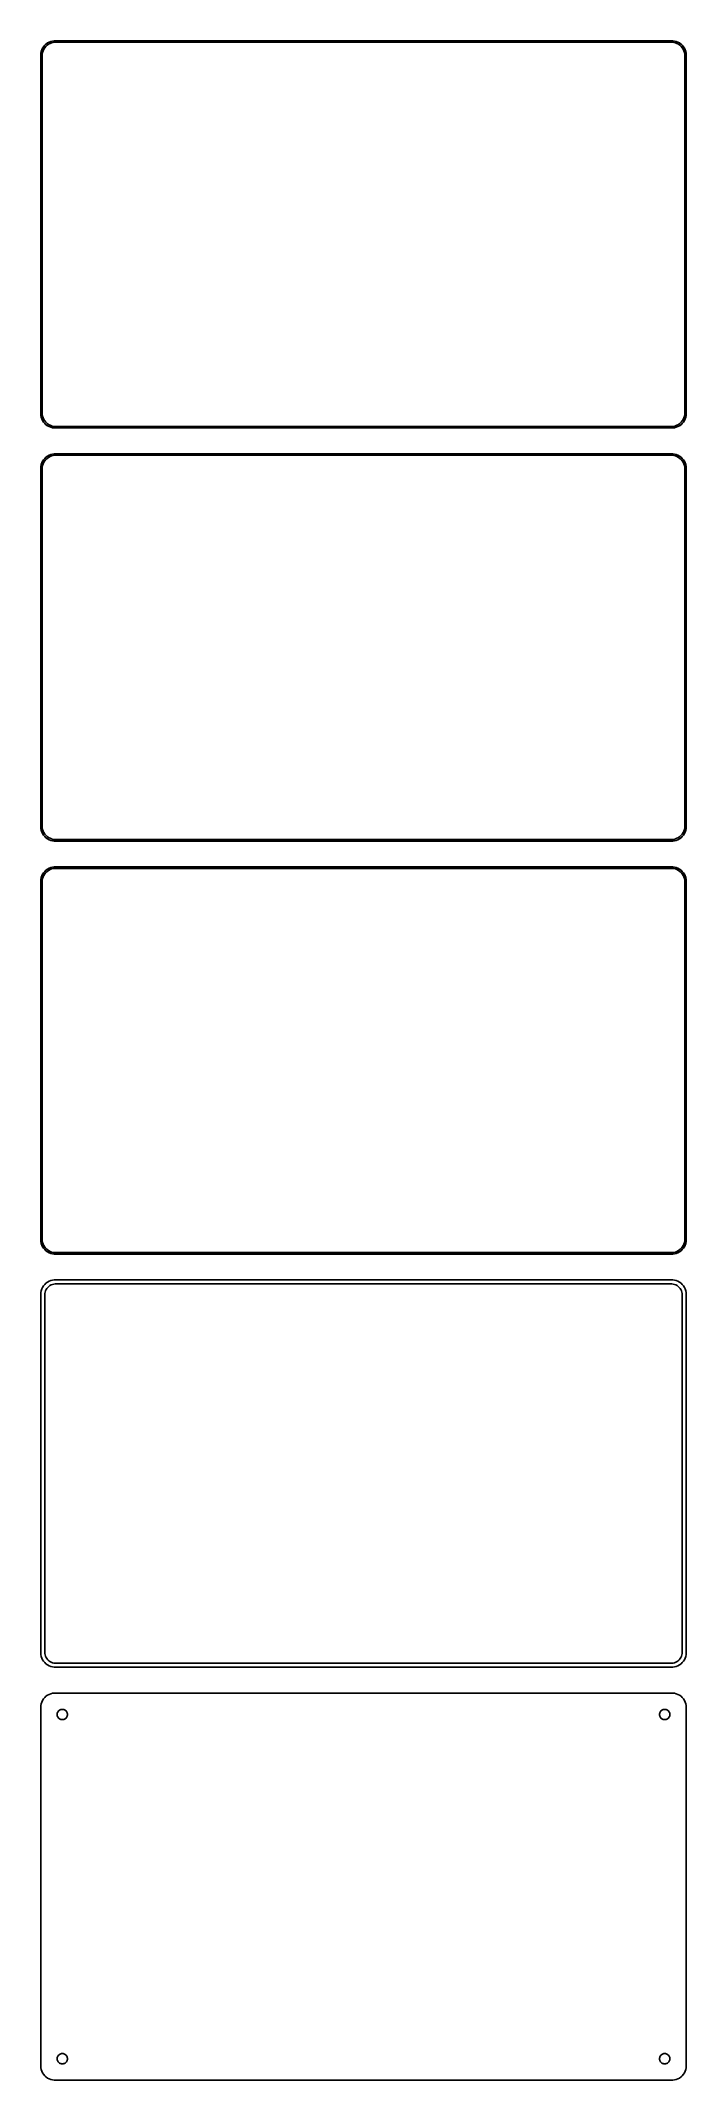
# Model space of a CAD drawing. Header units: metres. Extents: x -112 to 112, y 509 to 1219.
import ezdxf

# ---------------------------------------------------------------- set-up
doc = ezdxf.new("R2010")
doc.units = ezdxf.units.M

msp = doc.modelspace()

# ---------------------------------------------------------------- linework, layer by layer
for p, q in [((-112.149, 1216.34), (-112.343, 1215.74)), ((-111.882, 1216.91), (-112.149, 1216.34)), ((-111.545, 1217.44), (-111.882, 1216.91)), ((-111.851, 1215.43), (-111.666, 1216)), ((-111.666, 1216), (-111.412, 1216.54)), ((-111.145, 1217.92), (-111.545, 1217.44)), ((-111.412, 1216.54), (-111.093, 1217.04)), ((-110.687, 1218.35), (-111.145, 1217.92)), ((-111.093, 1217.04), (-110.713, 1217.5)), ((-110.713, 1217.5), (-110.278, 1217.91)), ((-110.179, 1218.72), (-110.687, 1218.35)), ((-110.278, 1217.91), (-109.795, 1218.26)), ((-109.629, 1219.02), (-110.179, 1218.72)), ((-109.795, 1218.26), (-109.272, 1218.55)), ((-109.045, 1219.26), (-109.629, 1219.02)), ((-109.272, 1218.55), (-108.718, 1218.77)), ((-108.437, 1219.41), (-109.045, 1219.26)), ((-108.718, 1218.77), (-108.14, 1218.92)), ((-107.814, 1219.49), (-108.437, 1219.41)), ((-108.14, 1218.92), (-107.548, 1218.99)), ((107.814, 1219.49), (-107.814, 1219.49)), ((-107.548, 1218.99), (107.548, 1218.99)), ((107.548, 1218.99), (108.14, 1218.92)), ((108.437, 1219.41), (107.814, 1219.49)), ((108.14, 1218.92), (108.718, 1218.77)), ((109.045, 1219.26), (108.437, 1219.41)), ((108.718, 1218.77), (109.272, 1218.55)), ((109.629, 1219.02), (109.045, 1219.26)), ((109.272, 1218.55), (109.795, 1218.26)), ((110.179, 1218.72), (109.629, 1219.02)), ((109.795, 1218.26), (110.278, 1217.91)), ((110.687, 1218.35), (110.179, 1218.72)), ((110.278, 1217.91), (110.713, 1217.5)), ((111.145, 1217.92), (110.687, 1218.35)), ((110.713, 1217.5), (111.093, 1217.04)), ((111.093, 1217.04), (111.412, 1216.54)), ((111.545, 1217.44), (111.145, 1217.92)), ((111.412, 1216.54), (111.666, 1216)), ((111.882, 1216.91), (111.545, 1217.44)), ((111.666, 1216), (111.851, 1215.43)), ((112.149, 1216.34), (111.882, 1216.91)), ((112.343, 1215.74), (112.149, 1216.34)), ((-112.461, 1215.13), (-112.5, 1214.5)), ((-112.5, 1214.5), (-112.5, 1089.5)), ((-112.343, 1215.74), (-112.461, 1215.13)), ((-112, 1214.25), (-111.963, 1214.85)), ((-112, 1089.75), (-112, 1214.25)), ((-111.963, 1214.85), (-111.851, 1215.43)), ((111.851, 1215.43), (111.963, 1214.85)), ((111.963, 1214.85), (112, 1214.25)), ((112, 1214.25), (112, 1089.75)), ((112.461, 1215.13), (112.343, 1215.74)), ((112.5, 1214.5), (112.461, 1215.13)), ((112.5, 1089.5), (112.5, 1214.5)), ((-112.5, 1089.5), (-112.461, 1088.87)), ((-112.461, 1088.87), (-112.343, 1088.26)), ((-112.343, 1088.26), (-112.149, 1087.66)), ((-111.963, 1089.15), (-112, 1089.75)), ((-111.851, 1088.57), (-111.963, 1089.15)), ((-111.666, 1088), (-111.851, 1088.57)), ((-111.412, 1087.46), (-111.666, 1088)), ((111.666, 1088), (111.412, 1087.46)), ((111.851, 1088.57), (111.666, 1088)), ((111.963, 1089.15), (111.851, 1088.57)), ((112, 1089.75), (111.963, 1089.15)), ((112.149, 1087.66), (112.343, 1088.26)), ((112.343, 1088.26), (112.461, 1088.87)), ((112.461, 1088.87), (112.5, 1089.5)), ((-112.149, 1087.66), (-111.882, 1087.09)), ((-111.882, 1087.09), (-111.545, 1086.56)), ((-111.545, 1086.56), (-111.145, 1086.08)), ((-111.093, 1086.96), (-111.412, 1087.46)), ((-111.145, 1086.08), (-110.687, 1085.65)), ((-110.713, 1086.5), (-111.093, 1086.96)), ((-110.278, 1086.09), (-110.713, 1086.5)), ((-110.687, 1085.65), (-110.179, 1085.28)), ((-109.795, 1085.74), (-110.278, 1086.09)), ((-110.179, 1085.28), (-109.629, 1084.98)), ((-109.272, 1085.45), (-109.795, 1085.74)), ((-109.629, 1084.98), (-109.045, 1084.74)), ((-108.718, 1085.23), (-109.272, 1085.45)), ((-109.045, 1084.74), (-108.437, 1084.59)), ((-108.14, 1085.08), (-108.718, 1085.23)), ((-108.437, 1084.59), (-107.814, 1084.51)), ((-107.548, 1085.01), (-108.14, 1085.08)), ((-107.814, 1084.51), (107.814, 1084.51)), ((107.548, 1085.01), (-107.548, 1085.01)), ((108.14, 1085.08), (107.548, 1085.01)), ((107.814, 1084.51), (108.437, 1084.59)), ((108.718, 1085.23), (108.14, 1085.08)), ((108.437, 1084.59), (109.045, 1084.74)), ((109.272, 1085.45), (108.718, 1085.23)), ((109.045, 1084.74), (109.629, 1084.98)), ((109.795, 1085.74), (109.272, 1085.45)), ((109.629, 1084.98), (110.179, 1085.28)), ((110.278, 1086.09), (109.795, 1085.74)), ((110.179, 1085.28), (110.687, 1085.65)), ((110.713, 1086.5), (110.278, 1086.09)), ((110.687, 1085.65), (111.145, 1086.08)), ((111.093, 1086.96), (110.713, 1086.5)), ((111.412, 1087.46), (111.093, 1086.96)), ((111.145, 1086.08), (111.545, 1086.56)), ((111.545, 1086.56), (111.882, 1087.09)), ((111.882, 1087.09), (112.149, 1087.66)), ((-111.145, 1073.92), (-111.545, 1073.44)), ((-110.687, 1074.35), (-111.145, 1073.92)), ((-110.713, 1073.5), (-110.278, 1073.91)), ((-110.179, 1074.72), (-110.687, 1074.35)), ((-110.278, 1073.91), (-109.795, 1074.26)), ((-109.629, 1075.02), (-110.179, 1074.72)), ((-109.795, 1074.26), (-109.272, 1074.55)), ((-109.045, 1075.26), (-109.629, 1075.02)), ((-109.272, 1074.55), (-108.718, 1074.77)), ((-108.437, 1075.41), (-109.045, 1075.26)), ((-108.718, 1074.77), (-108.14, 1074.92)), ((-107.814, 1075.49), (-108.437, 1075.41)), ((-108.14, 1074.92), (-107.548, 1074.99)), ((107.814, 1075.49), (-107.814, 1075.49)), ((-107.548, 1074.99), (107.548, 1074.99)), ((107.548, 1074.99), (108.14, 1074.92)), ((108.437, 1075.41), (107.814, 1075.49)), ((108.14, 1074.92), (108.718, 1074.77)), ((109.045, 1075.26), (108.437, 1075.41)), ((108.718, 1074.77), (109.272, 1074.55)), ((109.629, 1075.02), (109.045, 1075.26)), ((109.272, 1074.55), (109.795, 1074.26)), ((110.179, 1074.72), (109.629, 1075.02)), ((109.795, 1074.26), (110.278, 1073.91)), ((110.687, 1074.35), (110.179, 1074.72)), ((110.278, 1073.91), (110.713, 1073.5)), ((111.145, 1073.92), (110.687, 1074.35)), ((111.545, 1073.44), (111.145, 1073.92)), ((-112.461, 1071.13), (-112.5, 1070.5)), ((-112.5, 1070.5), (-112.5, 945.5)), ((-112.343, 1071.74), (-112.461, 1071.13)), ((-112.149, 1072.34), (-112.343, 1071.74)), ((-111.882, 1072.91), (-112.149, 1072.34)), ((-112, 1070.25), (-111.963, 1070.85)), ((-112, 945.75), (-112, 1070.25)), ((-111.963, 1070.85), (-111.851, 1071.43)), ((-111.545, 1073.44), (-111.882, 1072.91)), ((-111.851, 1071.43), (-111.666, 1072)), ((-111.666, 1072), (-111.412, 1072.54)), ((-111.412, 1072.54), (-111.093, 1073.04)), ((-111.093, 1073.04), (-110.713, 1073.5)), ((110.713, 1073.5), (111.093, 1073.04)), ((111.093, 1073.04), (111.412, 1072.54)), ((111.412, 1072.54), (111.666, 1072)), ((111.882, 1072.91), (111.545, 1073.44)), ((111.666, 1072), (111.851, 1071.43)), ((111.851, 1071.43), (111.963, 1070.85)), ((112.149, 1072.34), (111.882, 1072.91)), ((111.963, 1070.85), (112, 1070.25)), ((112, 1070.25), (112, 945.75)), ((112.343, 1071.74), (112.149, 1072.34)), ((112.461, 1071.13), (112.343, 1071.74)), ((112.5, 1070.5), (112.461, 1071.13)), ((112.5, 945.5), (112.5, 1070.5)), ((-111.963, 945.155), (-112, 945.75)), ((112, 945.75), (111.963, 945.155)), ((-112.5, 945.5), (-112.461, 944.873)), ((-112.461, 944.873), (-112.343, 944.257)), ((-112.343, 944.257), (-112.149, 943.659)), ((-112.149, 943.659), (-111.882, 943.091)), ((-111.851, 944.569), (-111.963, 945.155)), ((-111.882, 943.091), (-111.545, 942.561)), ((-111.666, 944.001), (-111.851, 944.569)), ((-111.412, 943.462), (-111.666, 944.001)), ((-111.545, 942.561), (-111.145, 942.077)), ((-111.093, 942.958), (-111.412, 943.462)), ((-111.145, 942.077), (-110.687, 941.647)), ((-110.713, 942.498), (-111.093, 942.958)), ((-110.278, 942.09), (-110.713, 942.498)), ((-110.687, 941.647), (-110.179, 941.278)), ((-109.795, 941.739), (-110.278, 942.09)), ((-110.179, 941.278), (-109.629, 940.976)), ((-109.272, 941.452), (-109.795, 941.739)), ((-109.629, 940.976), (-109.045, 940.745)), ((-108.718, 941.232), (-109.272, 941.452)), ((-109.045, 940.745), (-108.437, 940.589)), ((-108.14, 941.084), (-108.718, 941.232)), ((-108.437, 940.589), (-107.814, 940.51)), ((-107.548, 941.009), (-108.14, 941.084)), ((-107.814, 940.51), (107.814, 940.51)), ((107.548, 941.009), (-107.548, 941.009)), ((108.14, 941.084), (107.548, 941.009)), ((107.814, 940.51), (108.437, 940.589)), ((108.718, 941.232), (108.14, 941.084)), ((108.437, 940.589), (109.045, 940.745)), ((109.272, 941.452), (108.718, 941.232)), ((109.045, 940.745), (109.629, 940.976)), ((109.795, 941.739), (109.272, 941.452)), ((109.629, 940.976), (110.179, 941.278)), ((110.278, 942.09), (109.795, 941.739)), ((110.179, 941.278), (110.687, 941.647)), ((110.713, 942.498), (110.278, 942.09)), ((110.687, 941.647), (111.145, 942.077)), ((111.093, 942.958), (110.713, 942.498)), ((111.412, 943.462), (111.093, 942.958)), ((111.145, 942.077), (111.545, 942.561)), ((111.666, 944.001), (111.412, 943.462)), ((111.545, 942.561), (111.882, 943.091)), ((111.851, 944.569), (111.666, 944.001)), ((111.963, 945.155), (111.851, 944.569)), ((111.882, 943.091), (112.149, 943.659)), ((112.149, 943.659), (112.343, 944.257)), ((112.343, 944.257), (112.461, 944.873)), ((112.461, 944.873), (112.5, 945.5)), ((-108.437, 931.411), (-109.045, 931.255)), ((-107.814, 931.49), (-108.437, 931.411)), ((107.814, 931.49), (-107.814, 931.49)), ((108.437, 931.411), (107.814, 931.49)), ((109.045, 931.255), (108.437, 931.411)), ((-112.461, 927.127), (-112.5, 926.5)), ((-112.5, 926.5), (-112.5, 801.5)), ((-112.343, 927.743), (-112.461, 927.127)), ((-112.149, 928.341), (-112.343, 927.743)), ((-111.882, 928.909), (-112.149, 928.341)), ((-112, 926.25), (-111.963, 926.845)), ((-112, 801.75), (-112, 926.25)), ((-111.963, 926.845), (-111.851, 927.431)), ((-111.545, 929.439), (-111.882, 928.909)), ((-111.851, 927.431), (-111.666, 927.999)), ((-111.666, 927.999), (-111.412, 928.538)), ((-111.145, 929.923), (-111.545, 929.439)), ((-111.412, 928.538), (-111.093, 929.042)), ((-110.687, 930.353), (-111.145, 929.923)), ((-111.093, 929.042), (-110.713, 929.502)), ((-110.713, 929.502), (-110.278, 929.91)), ((-110.179, 930.722), (-110.687, 930.353)), ((-110.278, 929.91), (-109.795, 930.261)), ((-109.629, 931.024), (-110.179, 930.722)), ((-109.795, 930.261), (-109.272, 930.548)), ((-109.045, 931.255), (-109.629, 931.024)), ((-109.272, 930.548), (-108.718, 930.768)), ((-108.718, 930.768), (-108.14, 930.916)), ((-108.14, 930.916), (-107.548, 930.991)), ((-107.548, 930.991), (107.548, 930.991)), ((107.548, 930.991), (108.14, 930.916)), ((108.14, 930.916), (108.718, 930.768)), ((108.718, 930.768), (109.272, 930.548)), ((109.629, 931.024), (109.045, 931.255)), ((109.272, 930.548), (109.795, 930.261)), ((110.179, 930.722), (109.629, 931.024)), ((109.795, 930.261), (110.278, 929.91)), ((110.687, 930.353), (110.179, 930.722)), ((110.278, 929.91), (110.713, 929.502)), ((111.145, 929.923), (110.687, 930.353)), ((110.713, 929.502), (111.093, 929.042)), ((111.093, 929.042), (111.412, 928.538)), ((111.545, 929.439), (111.145, 929.923)), ((111.412, 928.538), (111.666, 927.999)), ((111.882, 928.909), (111.545, 929.439)), ((111.666, 927.999), (111.851, 927.431)), ((111.851, 927.431), (111.963, 926.845)), ((112.149, 928.341), (111.882, 928.909)), ((111.963, 926.845), (112, 926.25)), ((112, 926.25), (112, 801.75)), ((112.343, 927.743), (112.149, 928.341)), ((112.461, 927.127), (112.343, 927.743)), ((112.5, 926.5), (112.461, 927.127)), ((112.5, 801.5), (112.5, 926.5)), ((-112.5, 801.5), (-112.461, 800.873)), ((-112.461, 800.873), (-112.343, 800.257)), ((-112.343, 800.257), (-112.149, 799.659)), ((-112.149, 799.659), (-111.882, 799.091)), ((-111.963, 801.155), (-112, 801.75)), ((-111.851, 800.569), (-111.963, 801.155)), ((-111.882, 799.091), (-111.545, 798.561)), ((-111.666, 800.001), (-111.851, 800.569)), ((-111.412, 799.462), (-111.666, 800.001)), ((-111.545, 798.561), (-111.145, 798.077)), ((-111.093, 798.958), (-111.412, 799.462)), ((-111.145, 798.077), (-110.687, 797.647)), ((-110.713, 798.498), (-111.093, 798.958)), ((-110.278, 798.09), (-110.713, 798.498)), ((-110.687, 797.647), (-110.179, 797.278)), ((-109.795, 797.739), (-110.278, 798.09)), ((-110.179, 797.278), (-109.629, 796.976)), ((-109.272, 797.452), (-109.795, 797.739)), ((-109.629, 796.976), (-109.045, 796.745)), ((-108.718, 797.232), (-109.272, 797.452)), ((-109.045, 796.745), (-108.437, 796.589)), ((-108.14, 797.084), (-108.718, 797.232)), ((-108.437, 796.589), (-107.814, 796.51)), ((-107.548, 797.009), (-108.14, 797.084)), ((-107.814, 796.51), (107.814, 796.51)), ((107.548, 797.009), (-107.548, 797.009)), ((108.14, 797.084), (107.548, 797.009)), ((107.814, 796.51), (108.437, 796.589)), ((108.718, 797.232), (108.14, 797.084)), ((108.437, 796.589), (109.045, 796.745)), ((109.272, 797.452), (108.718, 797.232)), ((109.045, 796.745), (109.629, 796.976)), ((109.795, 797.739), (109.272, 797.452)), ((109.629, 796.976), (110.179, 797.278)), ((110.278, 798.09), (109.795, 797.739)), ((110.179, 797.278), (110.687, 797.647)), ((110.713, 798.498), (110.278, 798.09)), ((110.687, 797.647), (111.145, 798.077)), ((111.093, 798.958), (110.713, 798.498)), ((111.412, 799.462), (111.093, 798.958)), ((111.145, 798.077), (111.545, 798.561)), ((111.666, 800.001), (111.412, 799.462)), ((111.545, 798.561), (111.882, 799.091)), ((111.851, 800.569), (111.666, 800.001)), ((111.963, 801.155), (111.851, 800.569)), ((111.882, 799.091), (112.149, 799.659)), ((112, 801.75), (111.963, 801.155)), ((112.149, 799.659), (112.343, 800.257)), ((112.343, 800.257), (112.461, 800.873)), ((112.461, 800.873), (112.5, 801.5)), ((-112.461, 783.127), (-112.5, 782.5)), ((-112.5, 782.5), (-112.5, 657.5)), ((-112.343, 783.743), (-112.461, 783.127)), ((-112.149, 784.341), (-112.343, 783.743)), ((-111.882, 784.909), (-112.149, 784.341)), ((-111.545, 785.439), (-111.882, 784.909)), ((-111.145, 785.923), (-111.545, 785.439)), ((-110.687, 786.353), (-111.145, 785.923)), ((-111.119, 782.25), (-111.089, 782.735)), ((-111.119, 657.75), (-111.119, 782.25)), ((-111.089, 782.735), (-110.998, 783.212)), ((-110.998, 783.212), (-110.848, 783.674)), ((-110.848, 783.674), (-110.641, 784.114)), ((-110.179, 786.722), (-110.687, 786.353)), ((-110.641, 784.114), (-110.38, 784.524)), ((-110.38, 784.524), (-110.071, 784.899)), ((-109.629, 787.024), (-110.179, 786.722)), ((-110.071, 784.899), (-109.716, 785.231)), ((-109.716, 785.231), (-109.323, 785.517)), ((-109.045, 787.255), (-109.629, 787.024)), ((-109.323, 785.517), (-108.898, 785.751)), ((-108.437, 787.411), (-109.045, 787.255)), ((-108.898, 785.751), (-108.446, 785.93)), ((-108.446, 785.93), (-107.975, 786.051)), ((-107.814, 787.49), (-108.437, 787.411)), ((-107.975, 786.051), (-107.493, 786.112)), ((107.814, 787.49), (-107.814, 787.49)), ((-107.493, 786.112), (107.493, 786.112)), ((107.493, 786.112), (107.975, 786.051)), ((108.437, 787.411), (107.814, 787.49)), ((107.975, 786.051), (108.446, 785.93)), ((109.045, 787.255), (108.437, 787.411)), ((108.446, 785.93), (108.898, 785.751)), ((108.898, 785.751), (109.323, 785.517)), ((109.629, 787.024), (109.045, 787.255)), ((109.323, 785.517), (109.716, 785.231)), ((110.179, 786.722), (109.629, 787.024)), ((109.716, 785.231), (110.071, 784.899)), ((110.071, 784.899), (110.38, 784.524)), ((110.687, 786.353), (110.179, 786.722)), ((110.38, 784.524), (110.641, 784.114)), ((110.641, 784.114), (110.848, 783.674)), ((111.145, 785.923), (110.687, 786.353)), ((110.848, 783.674), (110.998, 783.212)), ((110.998, 783.212), (111.089, 782.735)), ((111.089, 782.735), (111.119, 782.25)), ((111.119, 782.25), (111.119, 657.75)), ((111.545, 785.439), (111.145, 785.923)), ((111.882, 784.909), (111.545, 785.439)), ((112.149, 784.341), (111.882, 784.909)), ((112.343, 783.743), (112.149, 784.341)), ((112.461, 783.127), (112.343, 783.743)), ((112.5, 782.5), (112.461, 783.127)), ((112.5, 657.5), (112.5, 782.5)), ((-112.5, 657.5), (-112.461, 656.873)), ((-112.461, 656.873), (-112.343, 656.257)), ((-112.343, 656.257), (-112.149, 655.659)), ((-112.149, 655.659), (-111.882, 655.091)), ((-111.882, 655.091), (-111.545, 654.561)), ((-111.545, 654.561), (-111.145, 654.077)), ((-111.089, 657.265), (-111.119, 657.75)), ((-110.998, 656.788), (-111.089, 657.265)), ((-110.848, 656.326), (-110.998, 656.788)), ((-110.641, 655.886), (-110.848, 656.326)), ((-110.38, 655.476), (-110.641, 655.886)), ((-110.071, 655.101), (-110.38, 655.476)), ((-109.716, 654.769), (-110.071, 655.101)), ((-109.323, 654.483), (-109.716, 654.769)), ((-108.898, 654.249), (-109.323, 654.483)), ((-108.446, 654.07), (-108.898, 654.249)), ((108.898, 654.249), (108.446, 654.07)), ((109.323, 654.483), (108.898, 654.249)), ((109.716, 654.769), (109.323, 654.483)), ((110.071, 655.101), (109.716, 654.769)), ((110.38, 655.476), (110.071, 655.101)), ((110.641, 655.886), (110.38, 655.476)), ((110.848, 656.326), (110.641, 655.886)), ((110.998, 656.788), (110.848, 656.326)), ((111.089, 657.265), (110.998, 656.788)), ((111.119, 657.75), (111.089, 657.265)), ((111.145, 654.077), (111.545, 654.561)), ((111.545, 654.561), (111.882, 655.091)), ((111.882, 655.091), (112.149, 655.659)), ((112.149, 655.659), (112.343, 656.257)), ((112.343, 656.257), (112.461, 656.873)), ((112.461, 656.873), (112.5, 657.5)), ((-111.145, 654.077), (-110.687, 653.647)), ((-110.687, 653.647), (-110.179, 653.278)), ((-110.179, 653.278), (-109.629, 652.976)), ((-109.629, 652.976), (-109.045, 652.745)), ((-109.045, 652.745), (-108.437, 652.589)), ((-107.975, 653.949), (-108.446, 654.07)), ((-108.437, 652.589), (-107.814, 652.51)), ((-107.493, 653.888), (-107.975, 653.949)), ((-107.814, 652.51), (107.814, 652.51)), ((107.493, 653.888), (-107.493, 653.888)), ((107.975, 653.949), (107.493, 653.888)), ((107.814, 652.51), (108.437, 652.589)), ((108.446, 654.07), (107.975, 653.949)), ((108.437, 652.589), (109.045, 652.745)), ((109.045, 652.745), (109.629, 652.976)), ((109.629, 652.976), (110.179, 653.278)), ((110.179, 653.278), (110.687, 653.647)), ((110.687, 653.647), (111.145, 654.077)), ((-112.149, 640.341), (-112.343, 639.743)), ((-111.882, 640.909), (-112.149, 640.341)), ((-111.545, 641.439), (-111.882, 640.909)), ((-111.145, 641.923), (-111.545, 641.439)), ((-110.687, 642.353), (-111.145, 641.923)), ((-110.179, 642.722), (-110.687, 642.353)), ((-109.629, 643.024), (-110.179, 642.722)), ((-109.045, 643.255), (-109.629, 643.024)), ((-108.437, 643.411), (-109.045, 643.255)), ((-107.814, 643.49), (-108.437, 643.411)), ((107.814, 643.49), (-107.814, 643.49)), ((108.437, 643.411), (107.814, 643.49)), ((109.045, 643.255), (108.437, 643.411)), ((109.629, 643.024), (109.045, 643.255)), ((110.179, 642.722), (109.629, 643.024)), ((110.687, 642.353), (110.179, 642.722)), ((111.145, 641.923), (110.687, 642.353)), ((111.545, 641.439), (111.145, 641.923)), ((111.882, 640.909), (111.545, 641.439)), ((112.149, 640.341), (111.882, 640.909)), ((112.343, 639.743), (112.149, 640.341)), ((-112.461, 639.127), (-112.5, 638.5)), ((-112.5, 638.5), (-112.5, 513.5)), ((-112.343, 639.743), (-112.461, 639.127)), ((-106.8, 636), (-106.786, 636.226)), ((-106.786, 635.774), (-106.8, 636)), ((-106.786, 636.226), (-106.743, 636.448)), ((-106.743, 635.552), (-106.786, 635.774)), ((-106.743, 636.448), (-106.674, 636.663)), ((-106.674, 635.337), (-106.743, 635.552)), ((-106.674, 636.663), (-106.577, 636.867)), ((-106.577, 635.133), (-106.674, 635.337)), ((-106.577, 636.867), (-106.456, 637.058)), ((-106.456, 634.942), (-106.577, 635.133)), ((-106.456, 637.058), (-106.312, 637.232)), ((-106.312, 634.768), (-106.456, 634.942)), ((-106.312, 637.232), (-106.147, 637.387)), ((-106.147, 634.613), (-106.312, 634.768)), ((-106.147, 637.387), (-105.964, 637.52)), ((-105.964, 634.48), (-106.147, 634.613)), ((-105.964, 637.52), (-105.766, 637.629)), ((-105.766, 634.371), (-105.964, 634.48)), ((-105.766, 637.629), (-105.556, 637.712)), ((-105.556, 634.288), (-105.766, 634.371)), ((-105.556, 637.712), (-105.337, 637.768)), ((-105.337, 634.232), (-105.556, 634.288)), ((-105.337, 637.768), (-105.113, 637.796)), ((-105.113, 634.204), (-105.337, 634.232)), ((-105.113, 637.796), (-104.887, 637.796)), ((-104.887, 634.204), (-105.113, 634.204)), ((-104.887, 637.796), (-104.663, 637.768)), ((-104.663, 634.232), (-104.887, 634.204)), ((-104.663, 637.768), (-104.444, 637.712)), ((-104.444, 634.288), (-104.663, 634.232)), ((-104.444, 637.712), (-104.234, 637.629)), ((-104.234, 634.371), (-104.444, 634.288)), ((-104.234, 637.629), (-104.036, 637.52)), ((-104.036, 634.48), (-104.234, 634.371)), ((-104.036, 637.52), (-103.853, 637.387)), ((-103.853, 634.613), (-104.036, 634.48)), ((-103.853, 637.387), (-103.688, 637.232)), ((-103.688, 634.768), (-103.853, 634.613)), ((-103.688, 637.232), (-103.544, 637.058)), ((-103.544, 634.942), (-103.688, 634.768)), ((-103.544, 637.058), (-103.423, 636.867)), ((-103.423, 635.133), (-103.544, 634.942)), ((-103.423, 636.867), (-103.326, 636.663)), ((-103.326, 635.337), (-103.423, 635.133)), ((-103.326, 636.663), (-103.257, 636.448)), ((-103.257, 635.552), (-103.326, 635.337)), ((-103.257, 636.448), (-103.214, 636.226)), ((-103.214, 635.774), (-103.257, 635.552)), ((-103.214, 636.226), (-103.2, 636)), ((-103.2, 636), (-103.214, 635.774)), ((103.2, 636), (103.214, 636.226)), ((103.214, 635.774), (103.2, 636)), ((103.214, 636.226), (103.257, 636.448)), ((103.257, 635.552), (103.214, 635.774)), ((103.257, 636.448), (103.326, 636.663)), ((103.326, 635.337), (103.257, 635.552)), ((103.326, 636.663), (103.423, 636.867)), ((103.423, 635.133), (103.326, 635.337)), ((103.423, 636.867), (103.544, 637.058)), ((103.544, 634.942), (103.423, 635.133)), ((103.544, 637.058), (103.688, 637.232)), ((103.688, 634.768), (103.544, 634.942)), ((103.688, 637.232), (103.853, 637.387)), ((103.853, 634.613), (103.688, 634.768)), ((103.853, 637.387), (104.036, 637.52)), ((104.036, 634.48), (103.853, 634.613)), ((104.036, 637.52), (104.234, 637.629)), ((104.234, 634.371), (104.036, 634.48)), ((104.234, 637.629), (104.444, 637.712)), ((104.444, 634.288), (104.234, 634.371)), ((104.444, 637.712), (104.663, 637.768)), ((104.663, 634.232), (104.444, 634.288)), ((104.663, 637.768), (104.887, 637.796)), ((104.887, 634.204), (104.663, 634.232)), ((104.887, 637.796), (105.113, 637.796)), ((105.113, 634.204), (104.887, 634.204)), ((105.113, 637.796), (105.337, 637.768)), ((105.337, 634.232), (105.113, 634.204)), ((105.337, 637.768), (105.556, 637.712)), ((105.556, 634.288), (105.337, 634.232)), ((105.556, 637.712), (105.766, 637.629)), ((105.766, 634.371), (105.556, 634.288)), ((105.766, 637.629), (105.964, 637.52)), ((105.964, 634.48), (105.766, 634.371)), ((105.964, 637.52), (106.147, 637.387)), ((106.147, 634.613), (105.964, 634.48)), ((106.147, 637.387), (106.312, 637.232)), ((106.312, 634.768), (106.147, 634.613)), ((106.312, 637.232), (106.456, 637.058)), ((106.456, 634.942), (106.312, 634.768)), ((106.456, 637.058), (106.577, 636.867)), ((106.577, 635.133), (106.456, 634.942)), ((106.577, 636.867), (106.674, 636.663)), ((106.674, 635.337), (106.577, 635.133)), ((106.674, 636.663), (106.743, 636.448)), ((106.743, 635.552), (106.674, 635.337)), ((106.743, 636.448), (106.786, 636.226)), ((106.786, 635.774), (106.743, 635.552)), ((106.786, 636.226), (106.8, 636)), ((106.8, 636), (106.786, 635.774)), ((112.461, 639.127), (112.343, 639.743)), ((112.5, 638.5), (112.461, 639.127)), ((112.5, 513.5), (112.5, 638.5)), ((-112.5, 513.5), (-112.461, 512.873)), ((-112.461, 512.873), (-112.343, 512.257)), ((-112.343, 512.257), (-112.149, 511.659)), ((-106.8, 516), (-106.786, 516.226)), ((-106.786, 515.774), (-106.8, 516)), ((-106.786, 516.226), (-106.743, 516.448)), ((-106.743, 515.552), (-106.786, 515.774)), ((-106.743, 516.448), (-106.674, 516.663)), ((-106.674, 515.337), (-106.743, 515.552)), ((-106.674, 516.663), (-106.577, 516.867)), ((-106.577, 515.133), (-106.674, 515.337)), ((-106.577, 516.867), (-106.456, 517.058)), ((-106.456, 514.942), (-106.577, 515.133)), ((-106.456, 517.058), (-106.312, 517.232)), ((-106.312, 514.768), (-106.456, 514.942)), ((-106.312, 517.232), (-106.147, 517.387)), ((-106.147, 514.613), (-106.312, 514.768)), ((-106.147, 517.387), (-105.964, 517.52)), ((-105.964, 514.48), (-106.147, 514.613)), ((-105.964, 517.52), (-105.766, 517.629)), ((-105.766, 514.371), (-105.964, 514.48)), ((-105.766, 517.629), (-105.556, 517.712)), ((-105.556, 514.288), (-105.766, 514.371)), ((-105.556, 517.712), (-105.337, 517.768)), ((-105.337, 514.232), (-105.556, 514.288)), ((-105.337, 517.768), (-105.113, 517.796)), ((-105.113, 514.204), (-105.337, 514.232)), ((-105.113, 517.796), (-104.887, 517.796)), ((-104.887, 514.204), (-105.113, 514.204)), ((-104.887, 517.796), (-104.663, 517.768)), ((-104.663, 514.232), (-104.887, 514.204)), ((-104.663, 517.768), (-104.444, 517.712)), ((-104.444, 514.288), (-104.663, 514.232)), ((-104.444, 517.712), (-104.234, 517.629)), ((-104.234, 514.371), (-104.444, 514.288)), ((-104.234, 517.629), (-104.036, 517.52)), ((-104.036, 514.48), (-104.234, 514.371)), ((-104.036, 517.52), (-103.853, 517.387)), ((-103.853, 514.613), (-104.036, 514.48)), ((-103.853, 517.387), (-103.688, 517.232)), ((-103.688, 514.768), (-103.853, 514.613)), ((-103.688, 517.232), (-103.544, 517.058)), ((-103.544, 514.942), (-103.688, 514.768)), ((-103.544, 517.058), (-103.423, 516.867)), ((-103.423, 515.133), (-103.544, 514.942)), ((-103.423, 516.867), (-103.326, 516.663)), ((-103.326, 515.337), (-103.423, 515.133)), ((-103.326, 516.663), (-103.257, 516.448)), ((-103.257, 515.552), (-103.326, 515.337)), ((-103.257, 516.448), (-103.214, 516.226)), ((-103.214, 515.774), (-103.257, 515.552)), ((-103.214, 516.226), (-103.2, 516)), ((-103.2, 516), (-103.214, 515.774)), ((103.2, 516), (103.214, 516.226)), ((103.214, 515.774), (103.2, 516)), ((103.214, 516.226), (103.257, 516.448)), ((103.257, 515.552), (103.214, 515.774)), ((103.257, 516.448), (103.326, 516.663)), ((103.326, 515.337), (103.257, 515.552)), ((103.326, 516.663), (103.423, 516.867)), ((103.423, 515.133), (103.326, 515.337)), ((103.423, 516.867), (103.544, 517.058)), ((103.544, 514.942), (103.423, 515.133)), ((103.544, 517.058), (103.688, 517.232)), ((103.688, 514.768), (103.544, 514.942)), ((103.688, 517.232), (103.853, 517.387)), ((103.853, 514.613), (103.688, 514.768)), ((103.853, 517.387), (104.036, 517.52)), ((104.036, 514.48), (103.853, 514.613)), ((104.036, 517.52), (104.234, 517.629)), ((104.234, 514.371), (104.036, 514.48)), ((104.234, 517.629), (104.444, 517.712)), ((104.444, 514.288), (104.234, 514.371)), ((104.444, 517.712), (104.663, 517.768)), ((104.663, 514.232), (104.444, 514.288)), ((104.663, 517.768), (104.887, 517.796)), ((104.887, 514.204), (104.663, 514.232)), ((104.887, 517.796), (105.113, 517.796)), ((105.113, 514.204), (104.887, 514.204)), ((105.113, 517.796), (105.337, 517.768)), ((105.337, 514.232), (105.113, 514.204)), ((105.337, 517.768), (105.556, 517.712)), ((105.556, 514.288), (105.337, 514.232)), ((105.556, 517.712), (105.766, 517.629)), ((105.766, 514.371), (105.556, 514.288)), ((105.766, 517.629), (105.964, 517.52)), ((105.964, 514.48), (105.766, 514.371)), ((105.964, 517.52), (106.147, 517.387)), ((106.147, 514.613), (105.964, 514.48)), ((106.147, 517.387), (106.312, 517.232)), ((106.312, 514.768), (106.147, 514.613)), ((106.312, 517.232), (106.456, 517.058)), ((106.456, 514.942), (106.312, 514.768)), ((106.456, 517.058), (106.577, 516.867)), ((106.577, 515.133), (106.456, 514.942)), ((106.577, 516.867), (106.674, 516.663)), ((106.674, 515.337), (106.577, 515.133)), ((106.674, 516.663), (106.743, 516.448)), ((106.743, 515.552), (106.674, 515.337)), ((106.743, 516.448), (106.786, 516.226)), ((106.786, 515.774), (106.743, 515.552)), ((106.786, 516.226), (106.8, 516)), ((106.8, 516), (106.786, 515.774)), ((112.149, 511.659), (112.343, 512.257)), ((112.343, 512.257), (112.461, 512.873)), ((112.461, 512.873), (112.5, 513.5)), ((-112.149, 511.659), (-111.882, 511.091)), ((-111.882, 511.091), (-111.545, 510.561)), ((-111.545, 510.561), (-111.145, 510.077)), ((-111.145, 510.077), (-110.687, 509.647)), ((-110.687, 509.647), (-110.179, 509.278)), ((-110.179, 509.278), (-109.629, 508.976)), ((-109.629, 508.976), (-109.045, 508.745)), ((-109.045, 508.745), (-108.437, 508.589)), ((-108.437, 508.589), (-107.814, 508.51)), ((-107.814, 508.51), (107.814, 508.51)), ((107.814, 508.51), (108.437, 508.589)), ((108.437, 508.589), (109.045, 508.745)), ((109.045, 508.745), (109.629, 508.976)), ((109.629, 508.976), (110.179, 509.278)), ((110.179, 509.278), (110.687, 509.647)), ((110.687, 509.647), (111.145, 510.077)), ((111.145, 510.077), (111.545, 510.561)), ((111.545, 510.561), (111.882, 511.091)), ((111.882, 511.091), (112.149, 511.659))]:
    msp.add_line(p, q)

doc.saveas('drawing.dxf')
